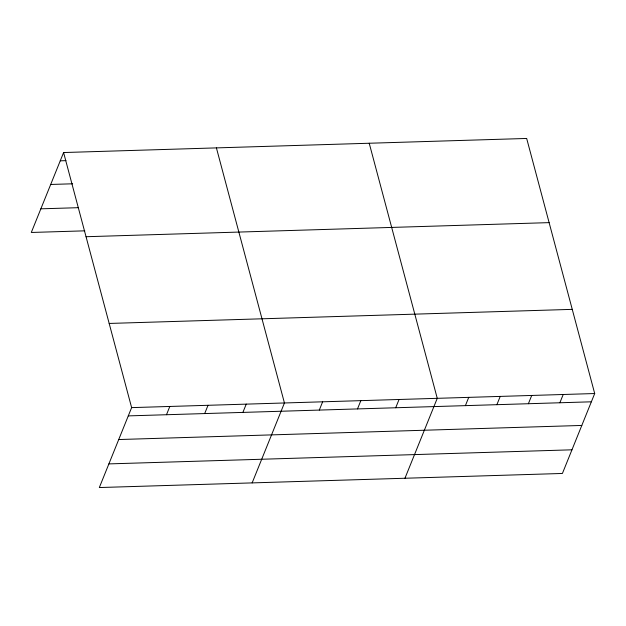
<?xml version="1.0" encoding="UTF-8"?>
<svg xmlns="http://www.w3.org/2000/svg" width="626" height="626" viewBox="0 0 626 626"><rect width="100%" height="100%" fill="white"/><g stroke="black" fill="none" stroke-linecap="round" stroke-linejoin="round"><path stroke-width="0.94" d="M63.594 152.541L131.624 407.62L99.331 487.544L562.406 473.459L594.7 393.535L526.669 138.456L63.594 152.541L31.3 232.465L84.784 230.838M166.485 414.725L169.826 406.454M204.686 413.567L208.028 405.296M242.896 412.401L246.237 404.13M252.145 482.896L284.439 402.972L216.408 147.892M319.299 410.077L322.64 401.806M357.501 408.919L360.842 400.648M395.71 407.753L399.052 399.482M404.959 478.248L437.253 398.324L369.223 143.244M465.4 405.632L468.741 397.361M496.887 404.678L500.229 396.407M528.383 403.723L531.724 395.444M559.871 402.761L563.212 394.49M60.252 160.819L65.98 160.639M50.698 184.459L72.663 183.794M40.854 208.826L78.101 207.691M86.044 236.722L549.119 222.629M109.174 323.446L572.25 309.361M131.624 407.62L594.7 393.535M128.283 415.891L591.359 401.806M118.729 439.538L581.804 425.445M108.885 463.897L571.961 449.812"/></g></svg>
